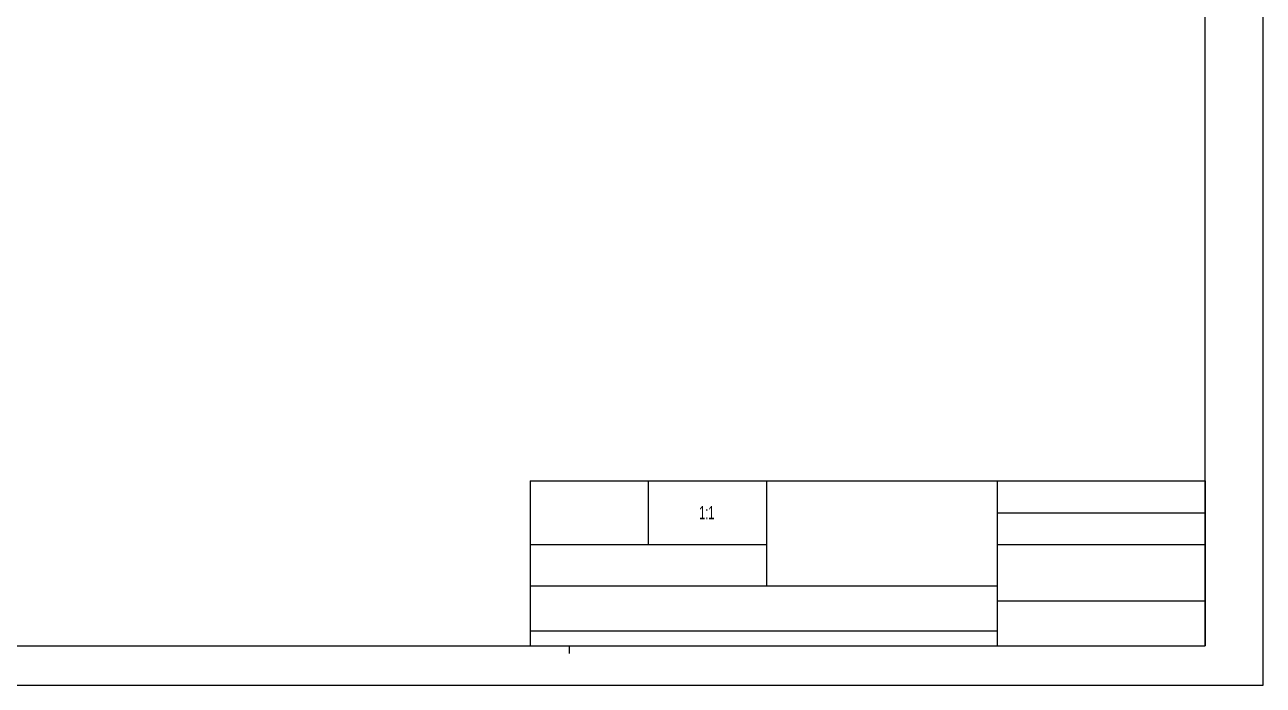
# Model space of a CAD drawing. Header units: millimetres. Extents: x 179 to 1020, y 292 to 886.
# Drawn here: x 689.9 to 1020.2, y 291.7 to 467.7 of the extents above; entities that cross this region are included whole.
import ezdxf
from ezdxf.enums import TextEntityAlignment as Align

# ---------------------------------------------------------------- set-up
doc = ezdxf.new("R2010")
doc.units = ezdxf.units.MM
doc.styles.get("Standard").update_dxf_attribs({"font": 'arial.ttf'})

msp = doc.modelspace()

# ---------------------------------------------------------------- linework, layer by layer
at = {"linetype": 'Continuous'}
for p, q in [((1020.23, 291.673), (1020.23, 885.673)), ((1004.73, 302.173), (1004.73, 875.173)), ((824.73, 346.173), (1004.73, 346.173)), ((824.73, 346.173), (824.73, 302.173)), ((824.73, 346.173), (1004.73, 346.173)), ((824.73, 346.173), (824.73, 302.173)), ((856.23, 346.173), (856.23, 329.173)), ((887.73, 346.173), (887.73, 318.173)), ((949.23, 346.173), (949.23, 302.173)), ((1004.73, 346.173), (1004.73, 302.173)), ((949.23, 337.673), (1004.73, 337.673)), ((824.73, 329.173), (887.73, 329.173)), ((949.23, 329.173), (1004.73, 329.173)), ((824.73, 318.173), (949.23, 318.173)), ((949.23, 314.173), (1004.73, 314.173)), ((824.73, 306.173), (949.23, 306.173)), ((194.73, 302.173), (1004.73, 302.173)), ((824.73, 302.173), (1004.73, 302.173)), ((835.23, 300.173), (835.23, 302.173)), ((179.23, 291.673), (1020.23, 291.673))]:
    msp.add_line(p, q, dxfattribs=at)

# ---------------------------------------------------------------- texts
at = {"linetype": 'Continuous', "width": 0.6}
msp.add_text('1:1', height=3.5, dxfattribs=at).set_placement((871.814, 335.923), align=Align.CENTER)

doc.saveas('drawing.dxf')
